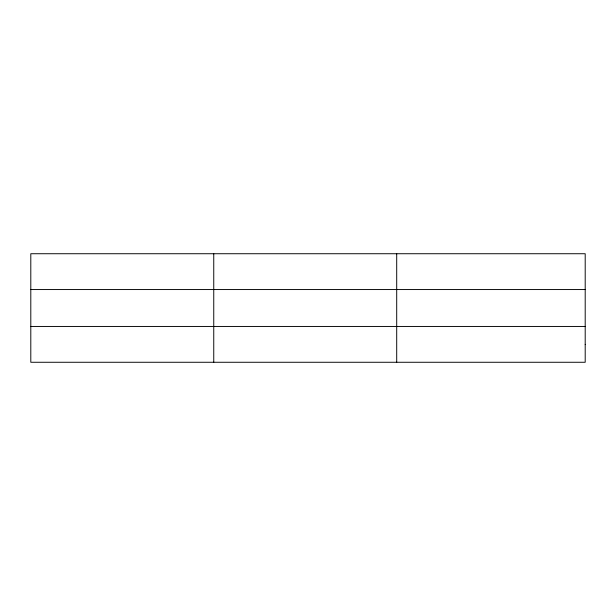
<?xml version="1.0" encoding="UTF-8"?>
<svg xmlns="http://www.w3.org/2000/svg" width="616" height="616" viewBox="0 0 616 616"><rect width="100%" height="100%" fill="white"/><g stroke="black" fill="none" stroke-linecap="round" stroke-linejoin="round"><path stroke-width="0.92" d="M213.752 362.27L213.752 253.73M396.704 362.27L396.704 253.73M30.8 289.551L585.2 289.551M30.8 326.449L585.2 326.449M585.2 344.359L585.2 362.27L30.8 362.27L30.8 253.73L585.2 253.73L585.2 344.359"/></g></svg>
